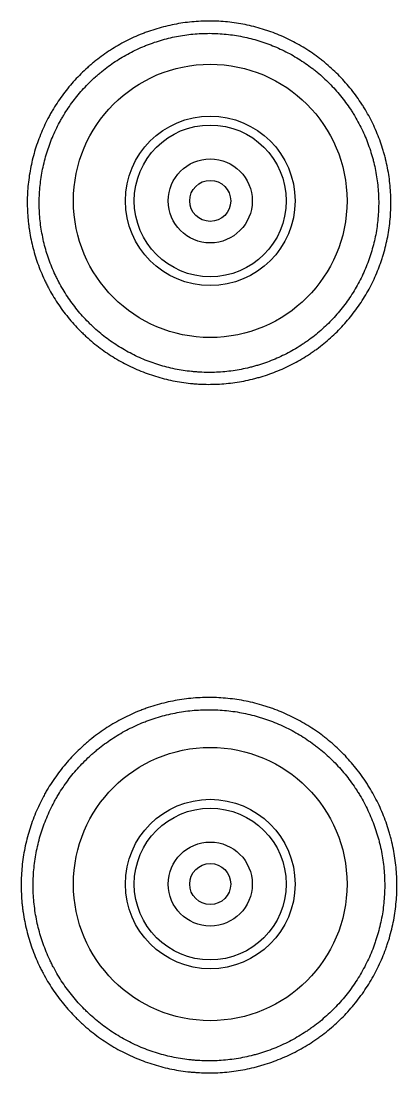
# Model space of a CAD drawing. Extents: x 60870 to 61464, y -29263 to -28843.
# Drawn here: x 61122.38 to 61133.37, y -29084.92 to -29054.13 of the extents above; entities that cross this region are included whole.
import ezdxf

# ---------------------------------------------------------------- set-up
doc = ezdxf.new("R2010")
doc.units = 0
doc.header["$LTSCALE"] = 7
doc.header["$MEASUREMENT"] = 0
doc.layers.add('08_ALL_FEATURES', color=7, linetype='CONTINUOUS')

msp = doc.modelspace()

# ---------------------------------------------------------------- linework, layer by layer
at = {"layer": '08_ALL_FEATURES', "color": 7, "linetype": 'Continuous'}
for centre, radius in [((61127.912, -29059.39), 4), ((61127.912, -29059.39), 2.481), ((61127.912, -29059.39), 2.221), ((61127.912, -29059.39), 1.23), ((61127.912, -29059.39), 0.6), ((61127.912, -29079.389), 4), ((61127.912, -29079.389), 2.481), ((61127.912, -29079.389), 2.221), ((61127.912, -29079.389), 1.23), ((61127.912, -29079.389), 0.6)]:
    msp.add_circle(centre, radius, dxfattribs=at)
for points, knots in [([(61122.616, -29060.203), (61122.61, -29060.16), (61122.604, -29060.116), (61122.594, -29060.029), (61122.58, -29059.899), (61122.571, -29059.769), (61122.559, -29059.509), (61122.56, -29059.162), (61122.596, -29058.817), (61122.635, -29058.558), (61122.65, -29058.472), (61122.685, -29058.3), (61122.704, -29058.215), (61122.769, -29057.961), (61122.871, -29057.63), (61123.005, -29057.31), (61123.117, -29057.075), (61123.156, -29056.997), (61123.219, -29056.882), (61123.24, -29056.844), (61123.283, -29056.768), (61123.305, -29056.73), (61123.419, -29056.542), (61123.516, -29056.398), (61123.724, -29056.12), (61123.945, -29055.853), (61124.191, -29055.608), (61124.353, -29055.462), (61124.386, -29055.433), (61124.453, -29055.376), (61124.486, -29055.348), (61124.588, -29055.265), (61124.657, -29055.212), (61124.868, -29055.057), (61125.157, -29054.865), (61125.463, -29054.703), (61125.699, -29054.592), (61125.779, -29054.557), (61125.9, -29054.507), (61125.941, -29054.491), (61126.023, -29054.46), (61126.064, -29054.445), (61126.27, -29054.372), (61126.437, -29054.322), (61126.774, -29054.239), (61126.944, -29054.206), (61127.287, -29054.156), (61127.46, -29054.139), (61127.722, -29054.127), (61127.81, -29054.125), (61127.985, -29054.126), (61128.072, -29054.128), (61128.333, -29054.142), (61128.677, -29054.177), (61129.017, -29054.246), (61129.27, -29054.31), (61129.354, -29054.333), (61129.48, -29054.372), (61129.522, -29054.385), (61129.605, -29054.413), (61129.646, -29054.428), (61129.852, -29054.502), (61130.012, -29054.569), (61130.325, -29054.718), (61130.477, -29054.8), (61130.774, -29054.979), (61130.919, -29055.077), (61131.094, -29055.208), (61131.129, -29055.234), (61131.198, -29055.288), (61131.3, -29055.371), (61131.399, -29055.456), (61131.591, -29055.632), (61131.836, -29055.878), (61132.055, -29056.147), (61132.21, -29056.357), (61132.26, -29056.429), (61132.333, -29056.538), (61132.357, -29056.575), (61132.404, -29056.649), (61132.426, -29056.687), (61132.538, -29056.874), (61132.701, -29057.182), (61132.833, -29057.504), (61132.92, -29057.75), (61132.947, -29057.833), (61132.985, -29057.96), (61132.997, -29058.002), (61133.02, -29058.086), (61133.031, -29058.129), (61133.084, -29058.341), (61133.15, -29058.683), (61133.183, -29059.031), (61133.193, -29059.25), (61133.194, -29059.294), (61133.196, -29059.381), (61133.197, -29059.512), (61133.193, -29059.643), (61133.179, -29059.903), (61133.143, -29060.248), (61133.074, -29060.588), (61133.01, -29060.841), (61132.986, -29060.925), (61132.947, -29061.051), (61132.934, -29061.093), (61132.906, -29061.176), (61132.891, -29061.217), (61132.817, -29061.422), (61132.682, -29061.742), (61132.518, -29062.047), (61132.338, -29062.344), (61132.241, -29062.488), (61132.03, -29062.77), (61131.919, -29062.904), (61131.685, -29063.16), (61131.439, -29063.404), (61131.169, -29063.623), (61130.994, -29063.752), (61130.958, -29063.778), (61130.887, -29063.828), (61130.85, -29063.853), (61130.74, -29063.925), (61130.666, -29063.972), (61130.442, -29064.105), (61130.135, -29064.267), (61129.814, -29064.399), (61129.569, -29064.485), (61129.486, -29064.512), (61129.36, -29064.55), (61129.318, -29064.562), (61129.234, -29064.585), (61129.191, -29064.596), (61128.978, -29064.648), (61128.807, -29064.682), (61128.464, -29064.731), (61128.292, -29064.747), (61127.946, -29064.763), (61127.772, -29064.762), (61127.554, -29064.751), (61127.51, -29064.748), (61127.422, -29064.741), (61127.379, -29064.737), (61127.248, -29064.724), (61127.162, -29064.713), (61126.903, -29064.673), (61126.564, -29064.604), (61126.232, -29064.502), (61125.987, -29064.414), (61125.906, -29064.382), (61125.744, -29064.314), (61125.664, -29064.278), (61125.427, -29064.165), (61125.274, -29064.082), (61124.978, -29063.903), (61124.834, -29063.806), (61124.556, -29063.599), (61124.422, -29063.488), (61124.261, -29063.34), (61124.229, -29063.31), (61124.165, -29063.249), (61124.072, -29063.157), (61123.982, -29063.062), (61123.808, -29062.868), (61123.589, -29062.6), (61123.397, -29062.31), (61123.264, -29062.086), (61123.221, -29062.01), (61123.159, -29061.894), (61123.139, -29061.855), (61123.1, -29061.776), (61123.081, -29061.737), (61122.989, -29061.539), (61122.857, -29061.217), (61122.758, -29060.885), (61122.675, -29060.548), (61122.641, -29060.377), (61122.616, -29060.203)], [0, 0, 0, 0, 0.003906, 0.003906, 0.007813, 0.015625, 0.015625, 0.03125, 0.046875, 0.046875, 0.054688, 0.054688, 0.0625, 0.0625, 0.078125, 0.09375, 0.09375, 0.101563, 0.101563, 0.105469, 0.105469, 0.109375, 0.109375, 0.125, 0.125, 0.140625, 0.15625, 0.15625, 0.160156, 0.160156, 0.164063, 0.164063, 0.171875, 0.171875, 0.1875, 0.203125, 0.203125, 0.210938, 0.210938, 0.214844, 0.214844, 0.21875, 0.21875, 0.234375, 0.234375, 0.25, 0.25, 0.265625, 0.265625, 0.273438, 0.273438, 0.28125, 0.28125, 0.296875, 0.3125, 0.3125, 0.320313, 0.320313, 0.324219, 0.324219, 0.328125, 0.328125, 0.34375, 0.34375, 0.359375, 0.359375, 0.375, 0.375, 0.378906, 0.378906, 0.382813, 0.390625, 0.390625, 0.40625, 0.421875, 0.421875, 0.429688, 0.429688, 0.433594, 0.433594, 0.4375, 0.4375, 0.453125, 0.46875, 0.46875, 0.476563, 0.476563, 0.480469, 0.480469, 0.484375, 0.484375, 0.5, 0.515625, 0.515625, 0.519531, 0.519531, 0.523438, 0.53125, 0.53125, 0.546875, 0.5625, 0.5625, 0.570313, 0.570313, 0.574219, 0.574219, 0.578125, 0.578125, 0.59375, 0.609375, 0.609375, 0.625, 0.625, 0.640625, 0.640625, 0.65625, 0.671875, 0.671875, 0.675781, 0.675781, 0.679688, 0.679688, 0.6875, 0.6875, 0.703125, 0.71875, 0.71875, 0.726563, 0.726563, 0.730469, 0.730469, 0.734375, 0.734375, 0.75, 0.75, 0.765625, 0.765625, 0.78125, 0.78125, 0.785156, 0.785156, 0.789063, 0.789063, 0.796875, 0.796875, 0.8125, 0.828125, 0.828125, 0.835938, 0.835938, 0.84375, 0.84375, 0.859375, 0.859375, 0.875, 0.875, 0.890625, 0.890625, 0.894531, 0.894531, 0.898438, 0.90625, 0.90625, 0.921875, 0.9375, 0.9375, 0.945313, 0.945313, 0.949219, 0.949219, 0.953125, 0.953125, 0.96875, 0.984375, 0.984375, 1, 1, 1, 1]), ([(61122.962, -29060.155), (61122.986, -29060.317), (61123.017, -29060.477), (61123.094, -29060.791), (61123.187, -29061.101), (61123.309, -29061.402), (61123.396, -29061.586), (61123.413, -29061.623), (61123.45, -29061.696), (61123.469, -29061.733), (61123.526, -29061.841), (61123.566, -29061.913), (61123.69, -29062.122), (61123.869, -29062.392), (61124.073, -29062.643), (61124.236, -29062.824), (61124.319, -29062.913), (61124.407, -29062.999), (61124.466, -29063.056), (61124.496, -29063.084), (61124.646, -29063.222), (61124.771, -29063.325), (61125.031, -29063.519), (61125.165, -29063.61), (61125.441, -29063.777), (61125.584, -29063.855), (61125.805, -29063.96), (61125.88, -29063.994), (61126.031, -29064.057), (61126.106, -29064.087), (61126.335, -29064.17), (61126.644, -29064.265), (61126.962, -29064.33), (61127.202, -29064.367), (61127.283, -29064.377), (61127.405, -29064.39), (61127.446, -29064.393), (61127.528, -29064.4), (61127.568, -29064.403), (61127.772, -29064.414), (61127.934, -29064.414), (61128.257, -29064.4), (61128.418, -29064.385), (61128.739, -29064.339), (61128.898, -29064.308), (61129.097, -29064.259), (61129.137, -29064.249), (61129.216, -29064.227), (61129.333, -29064.194), (61129.449, -29064.156), (61129.679, -29064.075), (61129.978, -29063.953), (61130.265, -29063.802), (61130.474, -29063.677), (61130.544, -29063.634), (61130.646, -29063.566), (61130.68, -29063.543), (61130.747, -29063.497), (61130.78, -29063.473), (61130.944, -29063.352), (61131.196, -29063.148), (61131.425, -29062.92), (61131.644, -29062.681), (61131.748, -29062.556), (61131.945, -29062.294), (61132.036, -29062.159), (61132.204, -29061.882), (61132.358, -29061.597), (61132.483, -29061.299), (61132.553, -29061.107), (61132.566, -29061.069), (61132.593, -29060.991), (61132.605, -29060.952), (61132.641, -29060.835), (61132.664, -29060.757), (61132.724, -29060.52), (61132.789, -29060.203), (61132.822, -29059.881), (61132.835, -29059.638), (61132.838, -29059.557), (61132.839, -29059.435), (61132.838, -29059.394), (61132.837, -29059.312), (61132.835, -29059.271), (61132.826, -29059.067), (61132.796, -29058.742), (61132.734, -29058.423), (61132.685, -29058.225), (61132.675, -29058.185), (61132.654, -29058.106), (61132.643, -29058.067), (61132.607, -29057.949), (61132.582, -29057.872), (61132.501, -29057.641), (61132.378, -29057.341), (61132.226, -29057.054), (61132.122, -29056.878), (61132.1, -29056.844), (61132.057, -29056.774), (61132.035, -29056.74), (61131.967, -29056.638), (61131.92, -29056.571), (61131.775, -29056.374), (61131.571, -29056.123), (61131.343, -29055.894), (61131.163, -29055.729), (61131.071, -29055.649), (61130.976, -29055.573), (61130.912, -29055.522), (61130.879, -29055.497), (61130.715, -29055.375), (61130.58, -29055.284), (61130.303, -29055.116), (61130.019, -29054.963), (61129.72, -29054.837), (61129.528, -29054.768), (61129.489, -29054.755), (61129.411, -29054.729), (61129.372, -29054.716), (61129.255, -29054.68), (61129.177, -29054.658), (61128.941, -29054.598), (61128.623, -29054.534), (61128.302, -29054.501), (61128.058, -29054.488), (61127.977, -29054.485), (61127.814, -29054.485), (61127.732, -29054.487), (61127.487, -29054.498), (61127.325, -29054.513), (61127.005, -29054.559), (61126.846, -29054.59), (61126.532, -29054.668), (61126.377, -29054.714), (61126.184, -29054.782), (61126.145, -29054.796), (61126.069, -29054.825), (61125.955, -29054.871), (61125.843, -29054.92), (61125.623, -29055.023), (61125.337, -29055.174), (61125.067, -29055.353), (61124.871, -29055.497), (61124.806, -29055.547), (61124.711, -29055.625), (61124.679, -29055.651), (61124.617, -29055.704), (61124.587, -29055.731), (61124.435, -29055.867), (61124.205, -29056.096), (61123.999, -29056.345), (61123.805, -29056.604), (61123.714, -29056.739), (61123.608, -29056.914), (61123.587, -29056.949), (61123.546, -29057.02), (61123.487, -29057.127), (61123.432, -29057.236), (61123.327, -29057.455), (61123.202, -29057.753), (61123.107, -29058.063), (61123.046, -29058.3), (61123.028, -29058.379), (61122.995, -29058.54), (61122.981, -29058.62), (61122.944, -29058.862), (61122.911, -29059.184), (61122.91, -29059.507), (61122.924, -29059.83), (61122.939, -29059.992), (61122.962, -29060.155)], [0, 0, 0, 0, 0.015625, 0.015625, 0.03125, 0.046875, 0.046875, 0.050781, 0.050781, 0.054688, 0.054688, 0.0625, 0.0625, 0.078125, 0.09375, 0.09375, 0.101563, 0.105469, 0.105469, 0.109375, 0.109375, 0.125, 0.125, 0.140625, 0.140625, 0.15625, 0.15625, 0.164063, 0.164063, 0.171875, 0.171875, 0.1875, 0.203125, 0.203125, 0.210938, 0.210938, 0.214844, 0.214844, 0.21875, 0.21875, 0.234375, 0.234375, 0.25, 0.25, 0.265625, 0.265625, 0.269531, 0.269531, 0.273438, 0.28125, 0.28125, 0.296875, 0.3125, 0.3125, 0.320313, 0.320313, 0.324219, 0.324219, 0.328125, 0.328125, 0.34375, 0.359375, 0.359375, 0.375, 0.375, 0.390625, 0.390625, 0.40625, 0.421875, 0.421875, 0.425781, 0.425781, 0.429688, 0.429688, 0.4375, 0.4375, 0.453125, 0.46875, 0.46875, 0.476563, 0.476563, 0.480469, 0.480469, 0.484375, 0.484375, 0.5, 0.515625, 0.515625, 0.519531, 0.519531, 0.523438, 0.523438, 0.53125, 0.53125, 0.546875, 0.5625, 0.5625, 0.566406, 0.566406, 0.570313, 0.570313, 0.578125, 0.578125, 0.59375, 0.609375, 0.609375, 0.617188, 0.621094, 0.621094, 0.625, 0.625, 0.640625, 0.640625, 0.65625, 0.671875, 0.671875, 0.675781, 0.675781, 0.679688, 0.679688, 0.6875, 0.6875, 0.703125, 0.71875, 0.71875, 0.726563, 0.726563, 0.734375, 0.734375, 0.75, 0.75, 0.765625, 0.765625, 0.78125, 0.78125, 0.785156, 0.785156, 0.789063, 0.796875, 0.796875, 0.8125, 0.828125, 0.828125, 0.835938, 0.835938, 0.839844, 0.839844, 0.84375, 0.84375, 0.859375, 0.875, 0.875, 0.890625, 0.890625, 0.894531, 0.894531, 0.898438, 0.90625, 0.90625, 0.921875, 0.9375, 0.9375, 0.945313, 0.945313, 0.953125, 0.953125, 0.96875, 0.984375, 0.984375, 1, 1, 1, 1]), ([(61122.44, -29080.215), (61122.434, -29080.17), (61122.428, -29080.125), (61122.417, -29080.035), (61122.402, -29079.901), (61122.393, -29079.766), (61122.38, -29079.497), (61122.381, -29079.139), (61122.417, -29078.783), (61122.458, -29078.515), (61122.473, -29078.426), (61122.509, -29078.248), (61122.529, -29078.16), (61122.595, -29077.898), (61122.701, -29077.555), (61122.838, -29077.225), (61122.954, -29076.982), (61122.994, -29076.902), (61123.058, -29076.782), (61123.08, -29076.743), (61123.125, -29076.664), (61123.148, -29076.625), (61123.265, -29076.431), (61123.365, -29076.282), (61123.58, -29075.994), (61123.807, -29075.718), (61124.062, -29075.465), (61124.229, -29075.314), (61124.263, -29075.284), (61124.332, -29075.225), (61124.367, -29075.196), (61124.472, -29075.11), (61124.543, -29075.054), (61124.76, -29074.894), (61125.059, -29074.696), (61125.375, -29074.528), (61125.619, -29074.413), (61125.701, -29074.376), (61125.826, -29074.325), (61125.868, -29074.308), (61125.953, -29074.276), (61125.995, -29074.26), (61126.209, -29074.184), (61126.381, -29074.133), (61126.729, -29074.046), (61126.904, -29074.012), (61127.258, -29073.96), (61127.437, -29073.942), (61127.708, -29073.93), (61127.799, -29073.928), (61127.98, -29073.928), (61128.07, -29073.93), (61128.339, -29073.944), (61128.695, -29073.98), (61129.047, -29074.051), (61129.308, -29074.116), (61129.395, -29074.141), (61129.525, -29074.18), (61129.568, -29074.194), (61129.654, -29074.223), (61129.697, -29074.237), (61129.909, -29074.314), (61130.075, -29074.383), (61130.399, -29074.537), (61130.556, -29074.621), (61130.863, -29074.806), (61131.013, -29074.906), (61131.194, -29075.042), (61131.231, -29075.069), (61131.302, -29075.125), (61131.408, -29075.21), (61131.51, -29075.298), (61131.709, -29075.479), (61131.961, -29075.733), (61132.188, -29076.011), (61132.349, -29076.228), (61132.401, -29076.302), (61132.476, -29076.415), (61132.501, -29076.453), (61132.549, -29076.53), (61132.573, -29076.568), (61132.688, -29076.762), (61132.857, -29077.079), (61132.994, -29077.412), (61133.085, -29077.666), (61133.113, -29077.752), (61133.152, -29077.882), (61133.165, -29077.926), (61133.189, -29078.013), (61133.2, -29078.057), (61133.254, -29078.276), (61133.324, -29078.63), (61133.358, -29078.989), (61133.368, -29079.215), (61133.37, -29079.261), (61133.372, -29079.351), (61133.373, -29079.487), (61133.369, -29079.622), (61133.355, -29079.891), (61133.319, -29080.247), (61133.248, -29080.598), (61133.181, -29080.86), (61133.157, -29080.947), (61133.117, -29081.077), (61133.103, -29081.12), (61133.075, -29081.206), (61133.06, -29081.249), (61132.983, -29081.461), (61132.844, -29081.792), (61132.675, -29082.107), (61132.49, -29082.414), (61132.389, -29082.563), (61132.172, -29082.854), (61132.057, -29082.993), (61131.815, -29083.258), (61131.562, -29083.51), (61131.284, -29083.737), (61131.102, -29083.871), (61131.066, -29083.897), (61130.991, -29083.949), (61130.954, -29083.975), (61130.841, -29084.05), (61130.764, -29084.098), (61130.532, -29084.236), (61130.215, -29084.404), (61129.884, -29084.54), (61129.63, -29084.63), (61129.545, -29084.658), (61129.415, -29084.697), (61129.372, -29084.71), (61129.285, -29084.734), (61129.241, -29084.745), (61129.021, -29084.8), (61128.844, -29084.834), (61128.49, -29084.886), (61128.311, -29084.903), (61127.954, -29084.919), (61127.774, -29084.919), (61127.549, -29084.907), (61127.504, -29084.904), (61127.413, -29084.897), (61127.368, -29084.893), (61127.233, -29084.88), (61127.144, -29084.868), (61126.877, -29084.828), (61126.526, -29084.757), (61126.183, -29084.652), (61125.93, -29084.561), (61125.846, -29084.528), (61125.679, -29084.459), (61125.596, -29084.422), (61125.351, -29084.305), (61125.193, -29084.22), (61124.886, -29084.035), (61124.737, -29083.935), (61124.45, -29083.721), (61124.311, -29083.606), (61124.144, -29083.454), (61124.111, -29083.423), (61124.045, -29083.36), (61123.949, -29083.265), (61123.856, -29083.167), (61123.675, -29082.967), (61123.449, -29082.69), (61123.251, -29082.391), (61123.112, -29082.16), (61123.068, -29082.081), (61123.004, -29081.961), (61122.983, -29081.921), (61122.943, -29081.84), (61122.923, -29081.799), (61122.827, -29081.595), (61122.691, -29081.263), (61122.588, -29080.92), (61122.501, -29080.571), (61122.467, -29080.395), (61122.44, -29080.215)], [0, 0, 0, 0, 0.003906, 0.003906, 0.007813, 0.015625, 0.015625, 0.03125, 0.046875, 0.046875, 0.054688, 0.054688, 0.0625, 0.0625, 0.078125, 0.09375, 0.09375, 0.101563, 0.101563, 0.105469, 0.105469, 0.109375, 0.109375, 0.125, 0.125, 0.140625, 0.15625, 0.15625, 0.160156, 0.160156, 0.164063, 0.164063, 0.171875, 0.171875, 0.1875, 0.203125, 0.203125, 0.210938, 0.210938, 0.214844, 0.214844, 0.21875, 0.21875, 0.234375, 0.234375, 0.25, 0.25, 0.265625, 0.265625, 0.273438, 0.273438, 0.28125, 0.28125, 0.296875, 0.3125, 0.3125, 0.320313, 0.320313, 0.324219, 0.324219, 0.328125, 0.328125, 0.34375, 0.34375, 0.359375, 0.359375, 0.375, 0.375, 0.378906, 0.378906, 0.382813, 0.390625, 0.390625, 0.40625, 0.421875, 0.421875, 0.429688, 0.429688, 0.433594, 0.433594, 0.4375, 0.4375, 0.453125, 0.46875, 0.46875, 0.476563, 0.476563, 0.480469, 0.480469, 0.484375, 0.484375, 0.5, 0.515625, 0.515625, 0.519531, 0.519531, 0.523438, 0.53125, 0.53125, 0.546875, 0.5625, 0.5625, 0.570313, 0.570313, 0.574219, 0.574219, 0.578125, 0.578125, 0.59375, 0.609375, 0.609375, 0.625, 0.625, 0.640625, 0.640625, 0.65625, 0.671875, 0.671875, 0.675781, 0.675781, 0.679688, 0.679688, 0.6875, 0.6875, 0.703125, 0.71875, 0.71875, 0.726563, 0.726563, 0.730469, 0.730469, 0.734375, 0.734375, 0.75, 0.75, 0.765625, 0.765625, 0.78125, 0.78125, 0.785156, 0.785156, 0.789063, 0.789063, 0.796875, 0.796875, 0.8125, 0.828125, 0.828125, 0.835938, 0.835938, 0.84375, 0.84375, 0.859375, 0.859375, 0.875, 0.875, 0.890625, 0.890625, 0.894531, 0.894531, 0.898438, 0.90625, 0.90625, 0.921875, 0.9375, 0.9375, 0.945313, 0.945313, 0.949219, 0.949219, 0.953125, 0.953125, 0.96875, 0.984375, 0.984375, 1, 1, 1, 1]), ([(61122.787, -29080.165), (61122.811, -29080.333), (61122.844, -29080.499), (61122.925, -29080.825), (61123.021, -29081.145), (61123.149, -29081.456), (61123.238, -29081.647), (61123.257, -29081.685), (61123.294, -29081.761), (61123.314, -29081.799), (61123.374, -29081.911), (61123.415, -29081.985), (61123.544, -29082.202), (61123.73, -29082.481), (61123.942, -29082.741), (61124.11, -29082.928), (61124.197, -29083.02), (61124.288, -29083.109), (61124.349, -29083.167), (61124.38, -29083.196), (61124.536, -29083.339), (61124.666, -29083.446), (61124.935, -29083.646), (61125.074, -29083.74), (61125.361, -29083.913), (61125.509, -29083.993), (61125.738, -29084.102), (61125.815, -29084.137), (61125.971, -29084.202), (61126.05, -29084.232), (61126.287, -29084.318), (61126.608, -29084.416), (61126.936, -29084.483), (61127.186, -29084.52), (61127.269, -29084.531), (61127.395, -29084.544), (61127.438, -29084.548), (61127.522, -29084.554), (61127.565, -29084.557), (61127.776, -29084.568), (61127.944, -29084.568), (61128.278, -29084.553), (61128.445, -29084.537), (61128.777, -29084.489), (61128.942, -29084.457), (61129.147, -29084.406), (61129.189, -29084.395), (61129.27, -29084.373), (61129.392, -29084.338), (61129.512, -29084.299), (61129.75, -29084.214), (61130.06, -29084.087), (61130.356, -29083.93), (61130.573, -29083.801), (61130.645, -29083.756), (61130.751, -29083.686), (61130.786, -29083.662), (61130.855, -29083.613), (61130.889, -29083.589), (61131.059, -29083.464), (61131.319, -29083.251), (61131.557, -29083.015), (61131.783, -29082.768), (61131.891, -29082.638), (61132.043, -29082.434), (61132.092, -29082.365), (61132.186, -29082.225), (61132.231, -29082.154), (61132.361, -29081.938), (61132.52, -29081.644), (61132.65, -29081.334), (61132.722, -29081.136), (61132.735, -29081.096), (61132.762, -29081.016), (61132.775, -29080.975), (61132.813, -29080.854), (61132.835, -29080.772), (61132.898, -29080.527), (61132.964, -29080.199), (61132.998, -29079.865), (61133.012, -29079.614), (61133.014, -29079.53), (61133.014, -29079.403), (61133.014, -29079.361), (61133.012, -29079.276), (61133.011, -29079.234), (61133.001, -29079.022), (61132.969, -29078.686), (61132.905, -29078.355), (61132.854, -29078.15), (61132.843, -29078.109), (61132.821, -29078.027), (61132.809, -29077.987), (61132.772, -29077.865), (61132.746, -29077.784), (61132.661, -29077.546), (61132.533, -29077.235), (61132.376, -29076.938), (61132.268, -29076.757), (61132.245, -29076.721), (61132.2, -29076.649), (61132.177, -29076.613), (61132.107, -29076.507), (61132.058, -29076.438), (61131.908, -29076.235), (61131.696, -29075.975), (61131.459, -29075.738), (61131.273, -29075.568), (61131.178, -29075.486), (61131.079, -29075.406), (61131.012, -29075.354), (61130.978, -29075.328), (61130.808, -29075.202), (61130.669, -29075.108), (61130.381, -29074.935), (61130.086, -29074.777), (61129.776, -29074.647), (61129.578, -29074.575), (61129.538, -29074.562), (61129.457, -29074.535), (61129.417, -29074.522), (61129.295, -29074.485), (61129.214, -29074.462), (61128.969, -29074.4), (61128.641, -29074.334), (61128.307, -29074.301), (61128.055, -29074.288), (61127.971, -29074.285), (61127.802, -29074.285), (61127.717, -29074.287), (61127.463, -29074.299), (61127.296, -29074.315), (61126.965, -29074.364), (61126.8, -29074.396), (61126.475, -29074.476), (61126.314, -29074.525), (61126.114, -29074.596), (61126.075, -29074.61), (61125.995, -29074.641), (61125.877, -29074.688), (61125.762, -29074.738), (61125.534, -29074.846), (61125.238, -29075.003), (61124.959, -29075.189), (61124.755, -29075.338), (61124.689, -29075.39), (61124.59, -29075.471), (61124.558, -29075.498), (61124.493, -29075.553), (61124.462, -29075.581), (61124.305, -29075.722), (61124.067, -29075.959), (61123.854, -29076.218), (61123.653, -29076.487), (61123.559, -29076.626), (61123.45, -29076.808), (61123.428, -29076.844), (61123.387, -29076.918), (61123.325, -29077.029), (61123.268, -29077.141), (61123.16, -29077.369), (61123.031, -29077.678), (61122.933, -29077.999), (61122.871, -29078.244), (61122.852, -29078.326), (61122.818, -29078.493), (61122.804, -29078.576), (61122.766, -29078.826), (61122.732, -29079.16), (61122.731, -29079.494), (61122.747, -29079.83), (61122.763, -29079.997), (61122.787, -29080.165)], [0, 0, 0, 0, 0.015625, 0.015625, 0.03125, 0.046875, 0.046875, 0.050781, 0.050781, 0.054688, 0.054688, 0.0625, 0.0625, 0.078125, 0.09375, 0.09375, 0.101563, 0.105469, 0.105469, 0.109375, 0.109375, 0.125, 0.125, 0.140625, 0.140625, 0.15625, 0.15625, 0.164063, 0.164063, 0.171875, 0.171875, 0.1875, 0.203125, 0.203125, 0.210938, 0.210938, 0.214844, 0.214844, 0.21875, 0.21875, 0.234375, 0.234375, 0.25, 0.25, 0.265625, 0.265625, 0.269531, 0.269531, 0.273438, 0.28125, 0.28125, 0.296875, 0.3125, 0.3125, 0.320313, 0.320313, 0.324219, 0.324219, 0.328125, 0.328125, 0.34375, 0.359375, 0.359375, 0.375, 0.375, 0.382813, 0.382813, 0.390625, 0.390625, 0.40625, 0.421875, 0.421875, 0.425781, 0.425781, 0.429688, 0.429688, 0.4375, 0.4375, 0.453125, 0.46875, 0.46875, 0.476563, 0.476563, 0.480469, 0.480469, 0.484375, 0.484375, 0.5, 0.515625, 0.515625, 0.519531, 0.519531, 0.523438, 0.523438, 0.53125, 0.53125, 0.546875, 0.5625, 0.5625, 0.566406, 0.566406, 0.570313, 0.570313, 0.578125, 0.578125, 0.59375, 0.609375, 0.609375, 0.617188, 0.621094, 0.621094, 0.625, 0.625, 0.640625, 0.640625, 0.65625, 0.671875, 0.671875, 0.675781, 0.675781, 0.679688, 0.679688, 0.6875, 0.6875, 0.703125, 0.71875, 0.71875, 0.726563, 0.726563, 0.734375, 0.734375, 0.75, 0.75, 0.765625, 0.765625, 0.78125, 0.78125, 0.785156, 0.785156, 0.789063, 0.796875, 0.796875, 0.8125, 0.828125, 0.828125, 0.835938, 0.835938, 0.839844, 0.839844, 0.84375, 0.84375, 0.859375, 0.875, 0.875, 0.890625, 0.890625, 0.894531, 0.894531, 0.898438, 0.90625, 0.90625, 0.921875, 0.9375, 0.9375, 0.945313, 0.945313, 0.953125, 0.953125, 0.96875, 0.984375, 0.984375, 1, 1, 1, 1])]:
    msp.add_open_spline(points, degree=3, knots=knots, dxfattribs=at)

doc.saveas('drawing.dxf')
